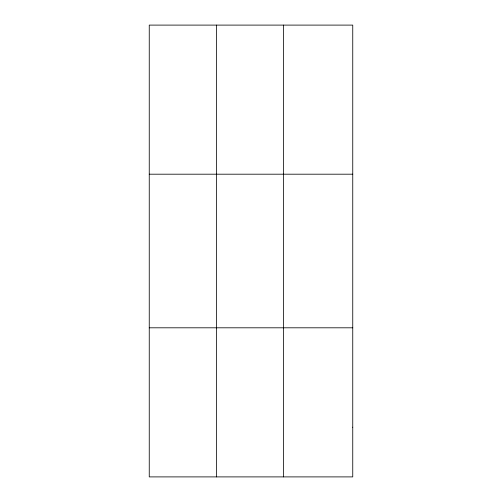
<?xml version="1.0" encoding="UTF-8"?>
<svg xmlns="http://www.w3.org/2000/svg" width="502" height="502" viewBox="0 0 502 502"><rect width="100%" height="100%" fill="white"/><g stroke="black" fill="none" stroke-linecap="round" stroke-linejoin="round"><path stroke-width="0.75" d="M216.406 476.9L216.406 25.1M283.561 476.9L283.561 25.1M149.251 174.194L352.749 174.194M149.251 327.806L352.749 327.806M352.749 427.202L352.749 476.9L149.251 476.9L149.251 25.1L352.749 25.1L352.749 427.202"/></g></svg>
